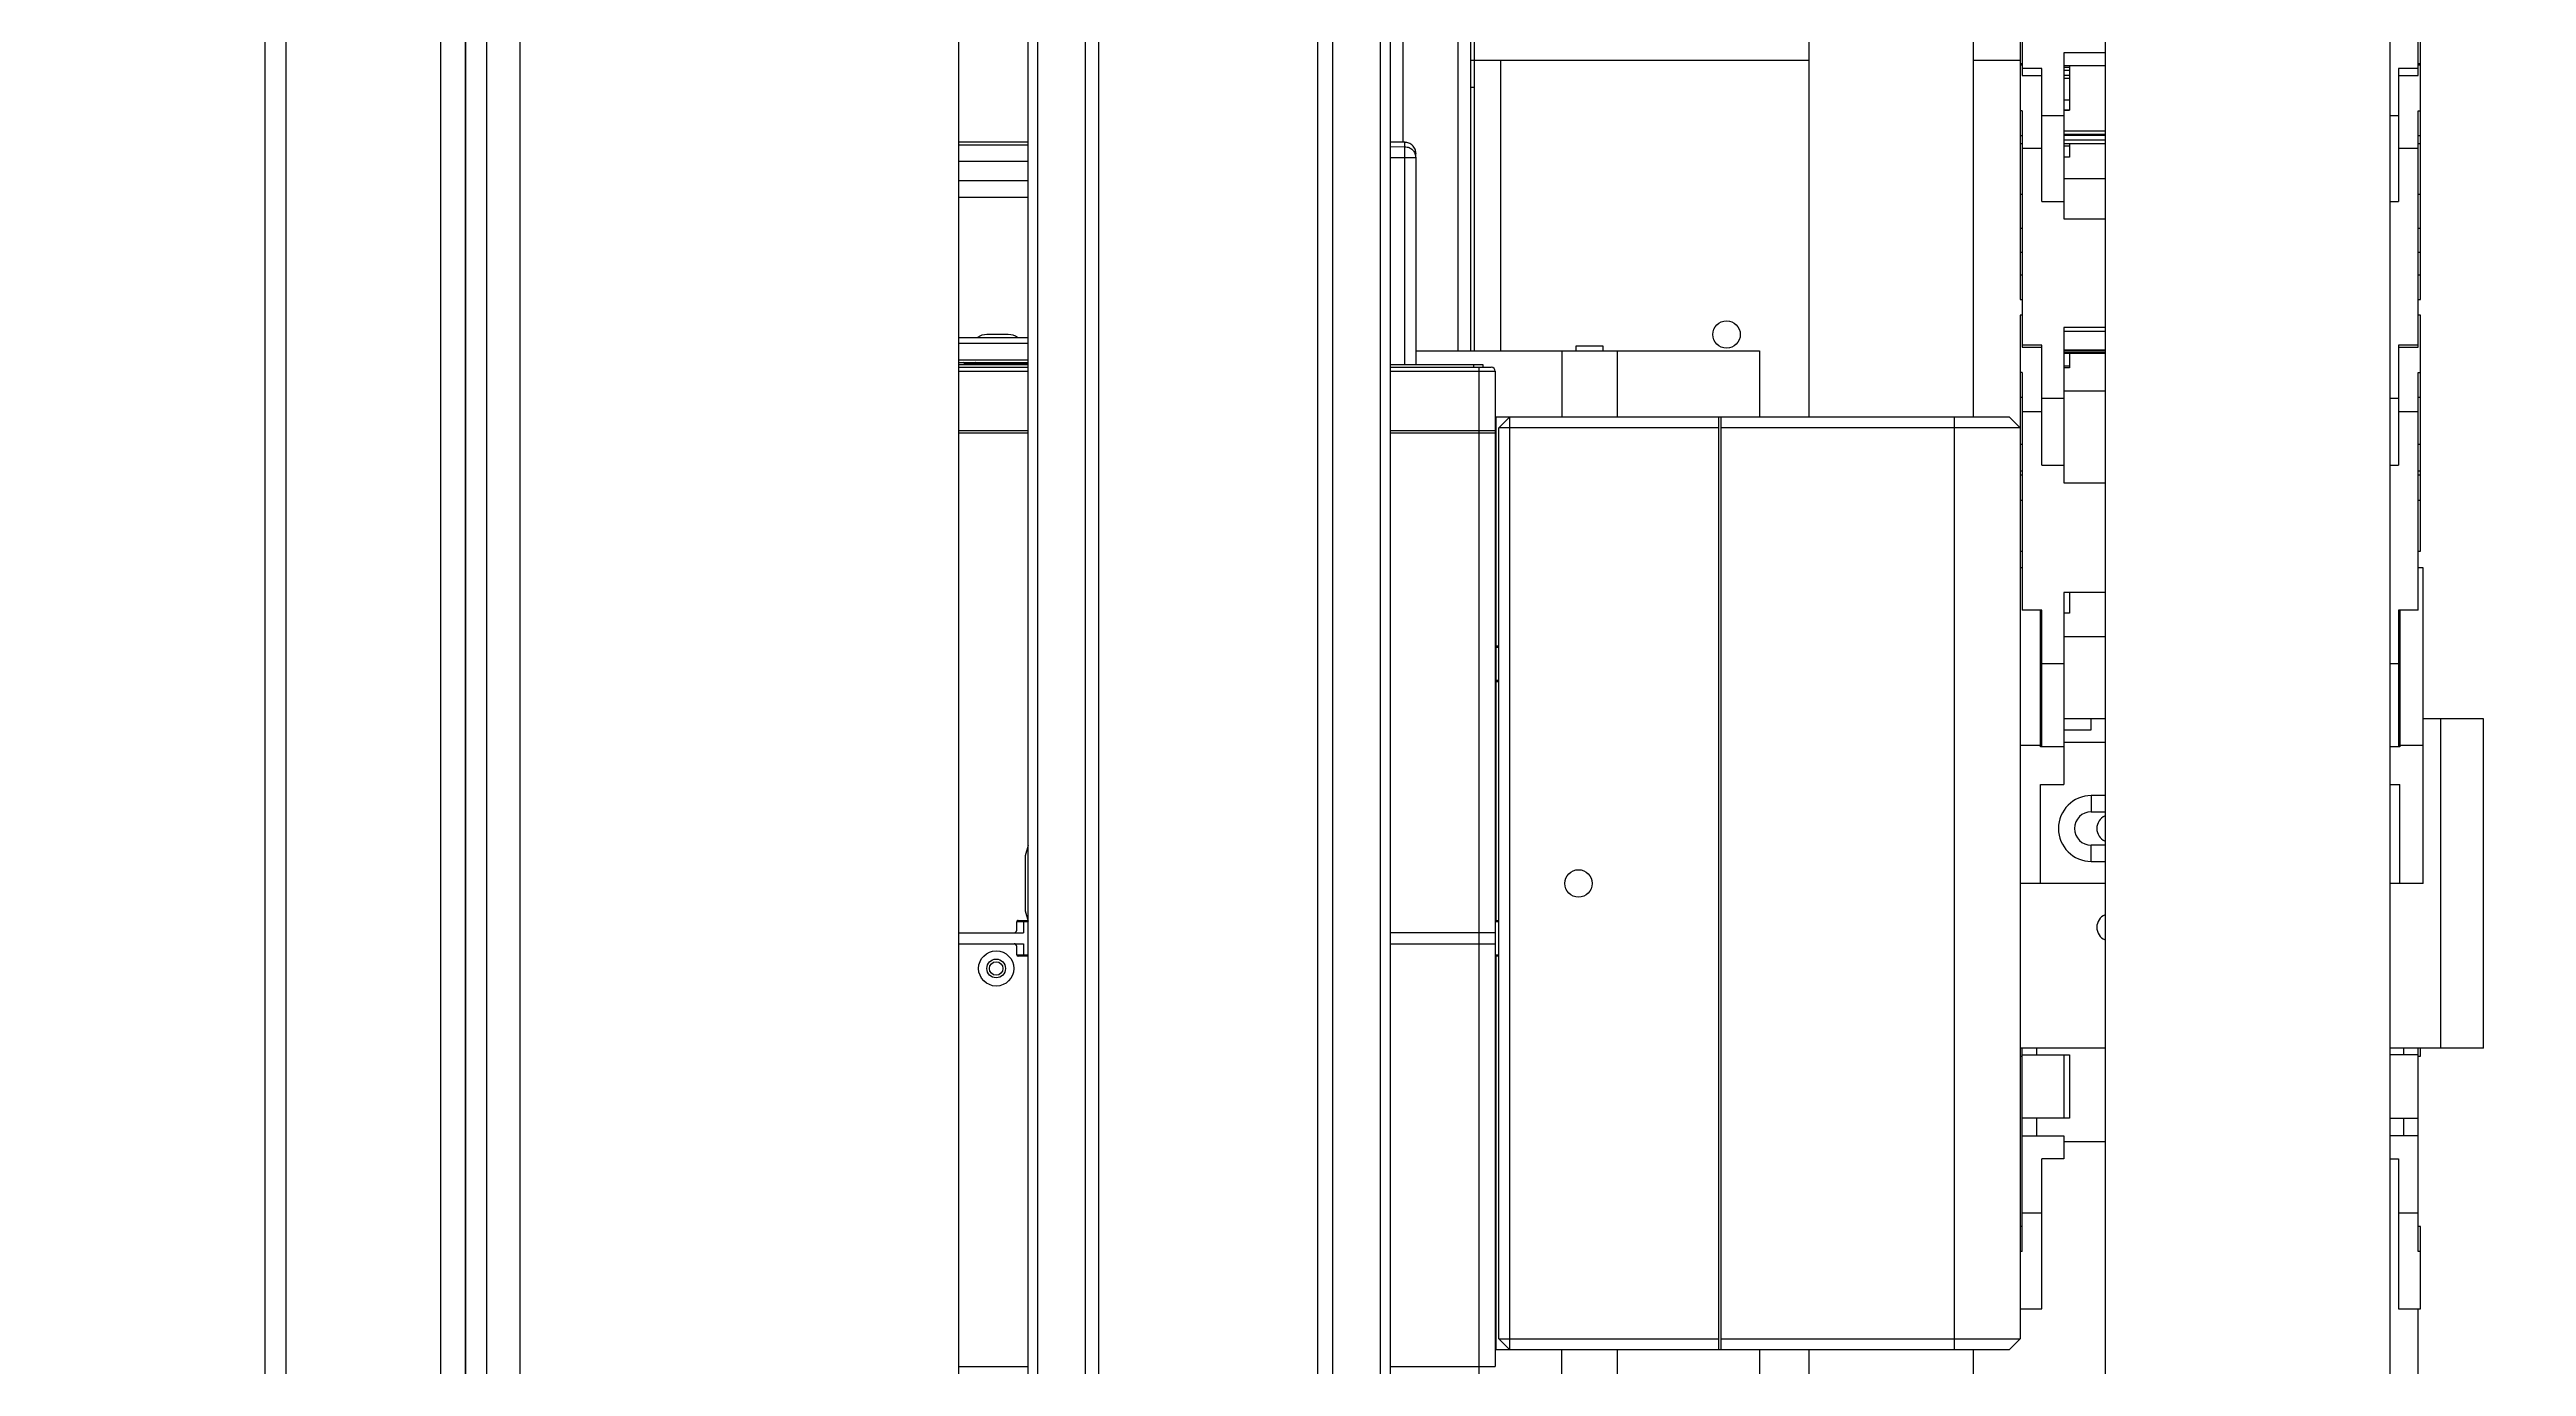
# Model space of a CAD drawing. Header units: inches. Extents: x -955375 to 106222, y -96450 to 64845.
# Drawn here: x 15547.2 to 15998.7, y 27236.8 to 27476.7 of the extents above; entities that cross this region are included whole.
import ezdxf

# ---------------------------------------------------------------- set-up
doc = ezdxf.new("R2010")
doc.units = ezdxf.units.IN
doc.header["$MEASUREMENT"] = 0
doc.linetypes.add('CONTINUA', pattern=[0])
doc.layers.add('ACHUTECH', color=24, linetype='Continuous', lineweight=18)
doc.layers.add('DIBUJO', color=2, linetype='Continuous')
doc.layers.add('P-EQUIPO NUEVO', color=134, linetype='Continuous')
doc.styles.get("Standard").update_dxf_attribs({"font": 'isocp2.shx'})
doc.dimstyles.new('SUPERPEQUEÑA', dxfattribs={"dimtxt": 0.1, "dimasz": 0.05, "dimexe": 0.1, "dimexo": 0.15, "dimgap": 0.05, "dimtad": 1, "dimzin": 0, "dimdsep": 46, "dimtxsty": 'Standard', "dimblk1": 'CRUZZ', "dimblk2": 'CRUZZ', "dimsah": 1, "dimcen": 0.03, "dimse1": 1, "dimse2": 1, "dimclrd": 109, "dimclre": 4, "dimclrt": 173, "dimadec": 0, "dimazin": 0, "dimtfac": 1, "dimtix": 1, "dimtmove": 1, "dimatfit": 3, "dimldrblk": 'CRUZZ', "dimfxl": 1, "dimtolj": 1, "dimtzin": 0, "dimlwd": -1, "dimarcsym": 0})

# ---------------------------------------------------------------- blocks, each defined once
blk = doc.blocks.new('CRUZ')
at = {"layer": 'DIBUJO', "color": 7, "lineweight": -3}
for p, q in [((-0.22, 0), (0.22, 0)), ((0, 0.22), (0, -0.22))]:
    blk.add_line(p, q, dxfattribs=at)
at = {"layer": 'DIBUJO', "color": 7, "lineweight": -3, "const_width": 0.05}
blk.add_lwpolyline([(-0.03, 0, 1), (0.03, 0, 1)], format="xyb", close=True, dxfattribs=at)
blk = doc.blocks.new('CRUZZ')
at = {"layer": 'DIBUJO', "color": 3, "xscale": 10, "yscale": 10, "zscale": 10}
blk.add_blockref('CRUZ', (0, 0), dxfattribs=at)
blk = doc.blocks.new('*D185')
at = {"layer": 'ACHUTECH', "color": 7, "ltscale": 500, "transparency": 16777216}
blk.add_line((5118.65, 54499.15), (5118.65, 25409.93), dxfattribs=at)
at = {"layer": 'Defpoints', "color": 0, "linetype": 'CONTINUA', "ltscale": 500, "transparency": 16777216}
for p in [(26169.23, 54499.2), (5118.65, 25409.88), (6592.24, 25409.88)]:
    blk.add_point(p, dxfattribs=at)
at = {"layer": 'ACHUTECH', "color": 7, "linetype": 'CONTINUA', "ltscale": 500, "transparency": 16777216, "xscale": 0.05, "yscale": 0.05, "zscale": 0.05}
for p, rotation in [((5118.65, 54499.2), 90), ((5118.65, 25409.88), 270)]:
    blk.add_blockref('CRUZZ', p, dxfattribs=dict(at, rotation=rotation))
at = {"layer": 'ACHUTECH', "color": 7, "linetype": 'CONTINUA', "lineweight": 13, "ltscale": 500, "transparency": 16777216, "insert": (5118.56, 39954.54), "char_height": 0.15, "attachment_point": 5, "rotation": 90}
blk.add_mtext('\\A1;29089.32', dxfattribs=at)
blk = doc.blocks.new('*D201')
at = {"layer": 'ACHUTECH', "color": 7, "ltscale": 500, "transparency": 16777216}
blk.add_line((4340.12, 59153.03), (4340.12, 15437.33), dxfattribs=at)
at = {"layer": 'Defpoints', "color": 0, "linetype": 'CONTINUA', "ltscale": 500, "transparency": 16777216}
for p in [(21639.15, 59153.08), (4340.12, 15437.28), (6285.39, 15437.28)]:
    blk.add_point(p, dxfattribs=at)
at = {"layer": 'ACHUTECH', "color": 7, "linetype": 'CONTINUA', "ltscale": 500, "transparency": 16777216, "xscale": 0.05, "yscale": 0.05, "zscale": 0.05}
for p, rotation in [((4340.12, 59153.08), 90), ((4340.12, 15437.28), 270)]:
    blk.add_blockref('CRUZZ', p, dxfattribs=dict(at, rotation=rotation))
at = {"layer": 'ACHUTECH', "color": 7, "linetype": 'CONTINUA', "lineweight": 13, "ltscale": 500, "transparency": 16777216, "insert": (4340.02, 37295.18), "char_height": 0.15, "attachment_point": 5, "rotation": 90}
blk.add_mtext('\\A1;43715.81', dxfattribs=at)
blk = doc.blocks.new('termoformadora 2')
for p, q in [((133688.67, -9695.69), (133688.67, -8798.49)), ((133377.17, -8814.59), (133377.17, -9212.09)), ((133407.17, -9212.09), (133407.17, -8814.59)), ((133562.17, -8814.59), (133562.17, -9679.59)), ((133642.17, -9679.09), (133642.17, -8815.09)), ((133684.77, -8857.09), (133684.77, -9637.09)), ((133656.67, -9632.09), (133656.67, -8862.09)), ((133648.17, -8872.09), (133648.17, -9622.09)), ((133483.52, -9599.09), (133483.52, -8895.09)), ((133549.52, -8895.09), (133549.52, -9599.09)), ((133485.33, -9579.09), (133485.33, -8915.09)), ((133496.67, -8916.69), (133496.67, -9577.49)), ((133536.67, -9577.49), (133536.67, -8916.69)), ((133547.71, -8915.09), (133547.71, -9579.09)), ((133493.99, -9575.09), (133493.99, -8919.09)), ((133539.05, -8919.09), (133539.05, -9575.09)), ((133301.17, -8939.09), (133301.17, -9555.09)), ((133353.17, -9555.09), (133353.17, -8939.09)), ((133652.07, -9527.09), (133652.07, -8967.09)), ((133652.17, -9527.09), (133652.17, -8967.09)), ((133296.17, -9219.59), (133296.17, -8988.09)), ((133416.17, -9212.09), (133416.17, -9200.09)), ((133442.12, -9212.09), (133442.12, -9200.09)), ((133452.22, -9200.09), (133452.22, -9212.09)), ((133467.33, -9391.14), (133467.33, -9206.09)), ((133368.67, -9214.09), (133370.67, -9212.09)), ((133370.67, -9212.09), (133464.33, -9212.09)), ((133380.67, -9382.09), (133380.67, -9212.09)), ((133416.17, -9212.09), (133464.33, -9212.09)), ((133423.17, -9212.09), (133423.17, -9382.09)), ((133423.67, -9382.09), (133423.67, -9212.09)), ((133461.67, -9212.09), (133463.67, -9214.09)), ((133461.67, -9212.09), (133461.67, -9382.09)), ((133464.17, -9212.09), (133464.17, -9284.09)), ((133464.33, -9390.39), (133464.33, -9209.09)), ((133483.52, -9209.09), (133464.33, -9209.09)), ((133562.17, -9209.09), (133549.52, -9209.09)), ((133368.67, -9400.59), (133368.67, -9214.09)), ((133423.17, -9214.09), (133368.67, -9214.09)), ((133463.67, -9214.09), (133423.67, -9214.09)), ((133463.67, -9214.09), (133463.67, -9380.09)), ((133299.67, -9219.59), (133295.67, -9219.59)), ((133295.67, -9219.59), (133295.67, -9234.59)), ((133299.67, -9246.89), (133299.67, -9219.59)), ((133368.67, -9219.59), (133364.67, -9219.59)), ((133364.67, -9219.59), (133364.67, -9246.89)), ((133295.67, -9230), (133296.07, -9230)), ((133296.07, -9230), (133296.07, -9267.09)), ((133368.27, -9230), (133368.67, -9230)), ((133368.27, -9230), (133368.27, -9267.09)), ((133295.67, -9234.59), (133296.07, -9234.59)), ((133368.27, -9234.59), (133368.67, -9234.59)), ((133299.67, -9237.09), (133296.07, -9237.09)), ((133368.27, -9237.09), (133364.67, -9237.09)), ((133301.17, -9246.89), (133299.67, -9246.89)), ((133360.67, -9251.09), (133360.67, -9246.89)), ((133360.67, -9246.89), (133364.67, -9246.89)), ((133296.07, -9251.09), (133301.17, -9251.09)), ((133298.67, -9251.09), (133298.67, -9254.34)), ((133360.67, -9250.09), (133353.17, -9250.09)), ((133368.27, -9251.09), (133360.67, -9251.09)), ((133365.67, -9254.34), (133365.67, -9251.09)), ((133301.17, -9254.34), (133296.07, -9254.34)), ((133359.67, -9254.34), (133368.27, -9254.34)), ((133359.67, -9265.84), (133359.67, -9254.34)), ((133360.67, -9265.84), (133360.67, -9254.34)), ((133296.07, -9265.59), (133295.67, -9265.59)), ((133295.67, -9265.59), (133295.67, -9267.09)), ((133296.07, -9265.84), (133301.17, -9265.84)), ((133298.67, -9265.84), (133298.67, -9267.09)), ((133368.27, -9265.84), (133359.67, -9265.84)), ((133365.67, -9267.09), (133365.67, -9265.84)), ((133368.67, -9265.59), (133368.27, -9265.59)), ((133284.17, -9267.09), (133284.17, -9327.09)), ((133284.17, -9267.09), (133301.17, -9267.09)), ((133291.97, -9267.09), (133291.97, -9327.09)), ((133353.17, -9267.09), (133368.67, -9267.09)), ((133463.67, -9283.84), (133464.17, -9283.84)), ((133464.33, -9284.09), (133463.67, -9284.09)), ((133549.52, -9283.84), (133551.33, -9283.84)), ((133551.58, -9284.09), (133549.52, -9284.09)), ((133550.33, -9286.09), (133550.33, -9284.09)), ((133551.58, -9284.09), (133551.58, -9285.59)), ((133483.52, -9286.09), (133464.33, -9286.09)), ((133464.33, -9288.09), (133483.52, -9288.09)), ((133562.17, -9286.09), (133550.33, -9286.09)), ((133562.17, -9288.09), (133550.33, -9288.09)), ((133550.33, -9290.09), (133550.33, -9288.09)), ((133551.58, -9288.59), (133551.58, -9290.09)), ((133551.83, -9286.02), (133551.83, -9286.09)), ((133551.83, -9288.16), (133551.83, -9288.09)), ((133463.67, -9290.09), (133464.15, -9290.09)), ((133464.17, -9290.34), (133463.67, -9290.34)), ((133464.17, -9290.09), (133464.17, -9382.09)), ((133549.52, -9290.09), (133551.58, -9290.09)), ((133550.02, -9292.09), (133549.52, -9290.19)), ((133551.33, -9290.34), (133549.56, -9290.34)), ((133550.02, -9302.09), (133550.02, -9292.09)), ((133295.17, -9297.09), (133295.17, -9354.59)), ((133295.17, -9297.09), (133301.17, -9297.09)), ((133299.42, -9297.09), (133299.42, -9315.09)), ((133353.17, -9297.09), (133368.67, -9297.09)), ((133364.92, -9297.09), (133364.92, -9315.09)), ((133464.17, -9295.09), (133464.33, -9295.09)), ((133355.67, -9301.09), (133353.17, -9301.09)), ((133355.67, -9301.09), (133355.67, -9304.04)), ((133549.52, -9303.99), (133550.02, -9302.09)), ((133353.17, -9304.04), (133355.67, -9304.04)), ((133355.67, -9310.14), (133353.17, -9310.14)), ((133355.67, -9313.09), (133355.67, -9310.14)), ((133301.17, -9315.09), (133299.42, -9315.09)), ((133353.17, -9313.09), (133355.67, -9313.09)), ((133360.67, -9350.09), (133360.67, -9315.09)), ((133364.92, -9315.09), (133360.67, -9315.09)), ((133295.17, -9322.22), (133299.42, -9322.22)), ((133299.42, -9346.89), (133299.42, -9321.94)), ((133299.42, -9321.94), (133301.17, -9321.94)), ((133299.67, -9325.09), (133299.42, -9325.09)), ((133299.67, -9346.89), (133299.67, -9321.94)), ((133360.67, -9322.84), (133353.17, -9322.84)), ((133360.67, -9325.09), (133355.67, -9325.09)), ((133355.67, -9325.09), (133355.67, -9327.09)), ((133360.67, -9321.94), (133364.92, -9321.94)), ((133364.67, -9321.94), (133364.67, -9346.89)), ((133364.92, -9325.09), (133364.67, -9325.09)), ((133364.92, -9321.94), (133364.92, -9346.89)), ((133364.92, -9322.22), (133368.67, -9322.22)), ((133284.17, -9327.09), (133295.17, -9327.09)), ((133299.42, -9327.09), (133299.67, -9327.09)), ((133299.67, -9329.09), (133299.42, -9329.09)), ((133353.17, -9327.09), (133360.67, -9327.09)), ((133364.67, -9327.09), (133364.92, -9327.09)), ((133364.92, -9329.09), (133364.67, -9329.09)), ((133299.67, -9331.09), (133299.42, -9331.09)), ((133364.92, -9331.09), (133364.67, -9331.09)), ((133463.67, -9333.84), (133464.17, -9333.84)), ((133464.17, -9334.09), (133463.67, -9334.09)), ((133299.67, -9337.09), (133301.17, -9337.09)), ((133360.67, -9337.09), (133364.67, -9337.09)), ((133299.67, -9343.09), (133299.42, -9343.09)), ((133360.67, -9342.09), (133353.17, -9342.09)), ((133364.92, -9343.09), (133364.67, -9343.09)), ((133463.67, -9340.09), (133464.17, -9340.09)), ((133464.17, -9340.34), (133463.67, -9340.34)), ((133296.07, -9346.89), (133299.67, -9346.89)), ((133296.07, -9346.89), (133296.07, -9390.18)), ((133299.42, -9346.34), (133299.67, -9346.34)), ((133359.67, -9346.34), (133360.67, -9346.34)), ((133359.67, -9350.09), (133359.67, -9346.34)), ((133364.67, -9346.34), (133364.92, -9346.34)), ((133364.67, -9346.89), (133368.27, -9346.89)), ((133368.27, -9390.18), (133368.27, -9346.89)), ((133353.17, -9350.09), (133360.67, -9350.09)), ((133295.17, -9354.59), (133296.07, -9354.59)), ((133368.27, -9354.59), (133368.67, -9354.59)), ((133296.07, -9357.59), (133295.67, -9357.59)), ((133295.67, -9357.59), (133295.67, -9400.59)), ((133368.67, -9357.59), (133368.27, -9357.59)), ((133464.33, -9359.59), (133464.17, -9359.59)), ((133464.17, -9362.59), (133464.33, -9362.59)), ((133464.17, -9365.59), (133464.33, -9365.59)), ((133295.67, -9366.87), (133296.07, -9366.87)), ((133360.67, -9370.09), (133353.17, -9370.09)), ((133360.67, -9398.34), (133360.67, -9370.09)), ((133368.27, -9366.87), (133368.67, -9366.87)), ((133295.67, -9371.44), (133296.07, -9371.44)), ((133295.67, -9372.2), (133296.07, -9372.2)), ((133301.17, -9373.29), (133299.67, -9373.29)), ((133299.67, -9385.46), (133299.67, -9373.29)), ((133364.67, -9373.29), (133360.67, -9373.29)), ((133364.67, -9373.29), (133364.67, -9385.46)), ((133368.27, -9371.44), (133368.67, -9371.44)), ((133368.27, -9372.2), (133368.67, -9372.2)), ((133296.07, -9377.09), (133295.67, -9377.09)), ((133368.67, -9377.09), (133368.27, -9377.09)), ((133464.33, -9379.14), (133483.52, -9379.14)), ((133549.52, -9379.14), (133562.17, -9379.14)), ((133299.67, -9383.09), (133296.07, -9383.09)), ((133299.67, -9395.17), (133299.67, -9383.09)), ((133364.67, -9383.09), (133364.67, -9395.17)), ((133368.27, -9383.09), (133364.67, -9383.09)), ((133368.67, -9380.09), (133423.17, -9380.09)), ((133370.67, -9382.09), (133368.67, -9380.09)), ((133464.33, -9382.09), (133370.67, -9382.09)), ((133377.17, -9382.09), (133377.17, -9679.59)), ((133407.17, -9679.59), (133407.17, -9382.09)), ((133416.17, -9394.09), (133416.17, -9382.09)), ((133423.67, -9380.09), (133463.67, -9380.09)), ((133442.12, -9394.09), (133442.12, -9382.09)), ((133452.22, -9394.09), (133452.22, -9382.09)), ((133463.67, -9380.09), (133461.67, -9382.09)), ((133464.33, -9380.09), (133464.17, -9380.09)), ((133483.52, -9379.59), (133464.33, -9379.59)), ((133562.17, -9379.59), (133549.52, -9379.59)), ((133295.67, -9385.59), (133296.07, -9385.59)), ((133299.67, -9385.46), (133301.17, -9385.46)), ((133360.67, -9386.8), (133353.17, -9386.8)), ((133360.67, -9385.46), (133364.67, -9385.46)), ((133368.27, -9385.59), (133368.67, -9385.59)), ((133296.07, -9390.18), (133295.67, -9390.18)), ((133359.67, -9391.03), (133360.67, -9391.03)), ((133359.67, -9393.6), (133359.67, -9391.03)), ((133360.67, -9391.39), (133359.67, -9391.39)), ((133368.27, -9390.18), (133368.67, -9390.18)), ((133483.52, -9390.39), (133464.33, -9390.39)), ((133466.58, -9391.64), (133466.58, -9391.14)), ((133483.52, -9391.14), (133466.58, -9391.14)), ((133483.52, -9391.64), (133466.58, -9391.64)), ((133468.33, -9391.64), (133468.33, -9391.14)), ((133478.83, -9429.31), (133478.83, -9391.64)), ((133480.83, -9391.64), (133480.83, -9429.31)), ((133562.17, -9390.39), (133549.52, -9390.39)), ((133562.17, -9391.14), (133549.52, -9391.14)), ((133562.17, -9391.64), (133549.52, -9391.64)), ((133561.08, -9391.79), (133549.52, -9391.79)), ((133562.17, -9391.99), (133549.52, -9391.99)), ((133562.17, -9392.49), (133549.52, -9392.49)), ((133551.08, -9391.64), (133551.08, -9391.79)), ((133559.08, -9391.79), (133559.08, -9391.64)), ((133561.08, -9391.64), (133561.08, -9391.79)), ((133299.67, -9394.8), (133296.07, -9394.8)), ((133296.07, -9394.8), (133296.07, -9437.86)), ((133296.07, -9395.17), (133299.67, -9395.17)), ((133353.17, -9393.6), (133360.67, -9393.6)), ((133360.67, -9393.8), (133353.17, -9393.8)), ((133353.17, -9394.07), (133360.67, -9394.07)), ((133360.67, -9394.27), (133353.17, -9394.27)), ((133368.27, -9394.8), (133364.67, -9394.8)), ((133364.67, -9395.17), (133368.27, -9395.17)), ((133368.27, -9437.86), (133368.27, -9394.8)), ((133478.83, -9394.09), (133416.17, -9394.09)), ((133444.67, -9394.09), (133444.67, -9394.99)), ((133444.67, -9394.99), (133449.67, -9394.99)), ((133449.67, -9394.99), (133449.67, -9394.09)), ((133463.37, -9447.09), (133463.37, -9394.09)), ((133468.17, -9679.59), (133468.17, -9394.09)), ((133468.82, -9394.09), (133468.82, -9679.59)), ((133471.17, -9679.59), (133471.17, -9394.09)), ((133562.17, -9395.49), (133549.52, -9395.49)), ((133295.67, -9400.59), (133296.07, -9400.59)), ((133353.17, -9397.66), (133360.67, -9397.66)), ((133353.17, -9398.34), (133360.67, -9398.34)), ((133368.27, -9400.59), (133368.67, -9400.59)), ((133296.07, -9403.47), (133295.67, -9403.47)), ((133295.67, -9403.47), (133295.67, -9531.83)), ((133368.67, -9403.47), (133368.27, -9403.47)), ((133368.67, -9531.83), (133368.67, -9403.47)), ((133295.67, -9407.87), (133296.07, -9407.87)), ((133368.27, -9407.87), (133368.67, -9407.87)), ((133295.67, -9412.05), (133296.07, -9412.05)), ((133368.27, -9412.05), (133368.67, -9412.05)), ((133295.67, -9416.43), (133296.07, -9416.43)), ((133360.67, -9418.16), (133353.17, -9418.16)), ((133360.67, -9448.39), (133360.67, -9418.16)), ((133368.27, -9416.43), (133368.67, -9416.43)), ((133296.07, -9422.66), (133295.67, -9422.66)), ((133301.17, -9421.33), (133299.67, -9421.33)), ((133299.67, -9436.94), (133299.67, -9421.33)), ((133364.67, -9421.33), (133360.67, -9421.33)), ((133364.67, -9421.33), (133364.67, -9436.94)), ((133368.67, -9422.66), (133368.27, -9422.66)), ((133360.67, -9425.52), (133353.17, -9425.52)), ((133296.07, -9431.88), (133295.67, -9431.88)), ((133295.67, -9433.31), (133296.07, -9433.31)), ((133299.67, -9431.04), (133296.07, -9431.04)), ((133299.67, -9445.57), (133299.67, -9431.04)), ((133353.17, -9431.84), (133360.67, -9431.84)), ((133360.67, -9432.55), (133353.17, -9432.55)), ((133360.67, -9433.43), (133353.17, -9433.43)), ((133353.17, -9433.5), (133360.67, -9433.5)), ((133359.67, -9429.39), (133360.67, -9429.39)), ((133359.67, -9431.84), (133359.67, -9429.39)), ((133360.67, -9431.46), (133359.67, -9431.46)), ((133364.67, -9431.04), (133364.67, -9445.57)), ((133368.27, -9431.04), (133364.67, -9431.04)), ((133368.67, -9431.88), (133368.27, -9431.88)), ((133368.27, -9433.31), (133368.67, -9433.31)), ((133480.76, -9432.11), (133483.52, -9432.12)), ((133483.52, -9431.32), (133480.81, -9431.3)), ((133483.52, -9429.33), (133480.83, -9429.31)), ((133481.17, -9583.46), (133481.17, -9432.11)), ((133549.52, -9432.14), (133562.17, -9432.14)), ((133296.07, -9437.86), (133295.67, -9437.86)), ((133299.67, -9436.94), (133301.17, -9436.94)), ((133360.67, -9434.2), (133353.17, -9434.2)), ((133359.67, -9437.95), (133360.67, -9437.95)), ((133359.67, -9446.03), (133359.67, -9437.95)), ((133360.67, -9437.99), (133359.67, -9437.99)), ((133360.67, -9436.94), (133364.67, -9436.94)), ((133368.27, -9437.86), (133368.67, -9437.86)), ((133360.67, -9439.85), (133359.67, -9439.85)), ((133468.17, -9442.09), (133468.82, -9442.09)), ((133295.67, -9446.16), (133296.07, -9446.16)), ((133295.67, -9446.4), (133296.07, -9446.4)), ((133299.67, -9444.27), (133296.07, -9444.27)), ((133296.07, -9444.27), (133296.07, -9483.01)), ((133296.07, -9445.57), (133299.67, -9445.57)), ((133353.17, -9446.03), (133360.67, -9446.03)), ((133359.67, -9443.71), (133360.67, -9443.71)), ((133360.67, -9444.33), (133359.67, -9444.33)), ((133359.67, -9445.17), (133360.67, -9445.17)), ((133359.67, -9445.72), (133360.67, -9445.72)), ((133368.27, -9444.27), (133364.67, -9444.27)), ((133364.67, -9445.57), (133368.27, -9445.57)), ((133368.27, -9483.01), (133368.27, -9444.27)), ((133368.27, -9446.16), (133368.67, -9446.16)), ((133368.27, -9446.4), (133368.67, -9446.4)), ((133377.17, -9447.09), (133368.67, -9447.09)), ((133468.82, -9447.09), (133407.17, -9447.09)), ((133353.17, -9448.39), (133360.67, -9448.39))]:
    blk.add_line(p, q)
for centre, radius in [((133555.33, -9281.59), 3.2), ((133555.33, -9281.59), 1.7), ((133555.33, -9281.59), 1.23), ((133449.17, -9297.09), 2.5), ((133422.17, -9397.09), 2.5)]:
    blk.add_circle(centre, radius)
for centre, radius, start, end in [((133551.33, -9284.09), 0.25, 0, 90), ((133352.17, -9289.09), 2.5, 293.5782, 66.4218), ((133552.08, -9285.59), 0.5, 180, 270), ((133552.08, -9288.59), 0.5, 90, 180), ((133551.33, -9290.09), 0.25, 270, 0), ((133355.67, -9307.09), 6, 270, 90), ((133352.17, -9307.09), 2.5, 293.5782, 66.4218), ((133355.67, -9307.09), 3.05, 270, 90), ((133465.08, -9390.39), 0.75, 180, 270), ((133561.28, -9391.79), 0.2, 180, 270), ((133553.13, -9394.21), 2.88, 233.5667, 270), ((133557.03, -9394.21), 2.88, 270, 306.1155)]:
    blk.add_arc(centre, radius, start, end)
for centre, start_param, end_param in [((133550.99, -9391.79), 3.141593, 4.712389), ((133559.16, -9391.79), 1.570796, 3.141593)]:
    blk.add_ellipse(centre, major_axis=(0, 0.2), ratio=0.414214, start_param=start_param, end_param=end_param)
for points, knots in [([(133467.33, -9391.14), (133467.04, -9391.14), (133466.61, -9391.14), (133466.08, -9391.14), (133465.72, -9391.14), (133465.43, -9391.14), (133465.15, -9391.14), (133465.11, -9391.14), (133465.08, -9391.14)], [0, 0, 0, 0, 0.2394, 0.369637, 0.500007, 0.630179, 0.760545, 1, 1, 1, 1]), ([(133549.52, -9396.49), (133550.09, -9396.49), (133551.86, -9396.49), (133555.08, -9396.49), (133558.83, -9396.49), (133561.09, -9396.49), (133562.17, -9396.49)], [0, 0, 0, 0, 0.141366, 0.437283, 0.733182, 1, 1, 1, 1]), ([(133553.13, -9397.09), (133553.16, -9397.09), (133553.22, -9397.09), (133553.66, -9397.09), (133554.11, -9397.09), (133554.33, -9397.09)], [0, 0, 0, 0, 0.333316, 0.666622, 1, 1, 1, 1]), ([(133554.33, -9397.09), (133554.57, -9397.09), (133554.94, -9397.09), (133555.45, -9397.09), (133555.83, -9397.09), (133556.18, -9397.09), (133556.58, -9397.09), (133556.91, -9397.09), (133557.04, -9397.09), (133557.02, -9397.09), (133557.02, -9397.09)], [0, 0, 0, 0, 0.192564, 0.301281, 0.397076, 0.503416, 0.611961, 0.800123, 0.984004, 1, 1, 1, 1]), ([(133562.17, -9422.14), (133559.55, -9422.14), (133555.34, -9422.14), (133551.12, -9422.14), (133549.52, -9422.14)], [0, 0, 0, 0, 0.620038, 1, 1, 1, 1]), ([(133562.17, -9425.14), (133560.1, -9425.14), (133555.89, -9425.14), (133551.67, -9425.14), (133549.52, -9425.14)], [0, 0, 0, 0, 0.489965, 1, 1, 1, 1]), ([(133562.17, -9428.67), (133559.58, -9428.67), (133555.84, -9428.67), (133551.63, -9428.67), (133549.99, -9428.67), (133549.52, -9428.67)], [0, 0, 0, 0, 0.613161, 0.887368, 1, 1, 1, 1]), ([(133480.81, -9431.3), (133480.55, -9431.27), (133480.03, -9431.2), (133479.37, -9430.74), (133478.92, -9430.09), (133478.86, -9429.57), (133478.83, -9429.31)], [0, 0, 0, 0, 0.25, 0.499984, 0.750004, 1, 1, 1, 1]), ([(133478.83, -9429.31), (133478.83, -9429.63), (133478.83, -9430.1), (133478.83, -9430.04), (133478.83, -9430.02)], [0, 0, 0, 0, 0.66843, 1, 1, 1, 1]), ([(133480.83, -9429.31), (133480.56, -9429.31), (133480.04, -9429.31), (133479.38, -9429.31), (133478.92, -9429.31), (133478.86, -9429.31), (133478.83, -9429.31)], [0, 0, 0, 0, 0.250048, 0.500009, 0.750016, 1, 1, 1, 1]), ([(133478.83, -9430.11), (133478.85, -9430.36), (133478.89, -9430.75), (133479.15, -9431.22), (133479.41, -9431.54), (133479.73, -9431.8), (133480.2, -9432.05), (133480.58, -9432.09), (133480.84, -9432.11)], [0, 0, 0, 0, 0.239729, 0.368739, 0.500449, 0.63209, 0.760973, 1, 1, 1, 1]), ([(133480.83, -9429.31), (133480.83, -9429.34), (133480.83, -9429.43), (133480.82, -9429.7), (133480.82, -9430.07), (133480.82, -9430.5), (133480.81, -9430.85), (133480.81, -9431.17), (133480.81, -9431.26), (133480.81, -9431.3)], [0, 0, 0, 0, 0.030027, 0.087277, 0.282867, 0.42161, 0.587424, 0.780248, 1, 1, 1, 1]), ([(133480.81, -9431.3), (133480.81, -9431.62), (133480.82, -9432.1), (133480.82, -9432.04), (133480.82, -9432.02)], [0, 0, 0, 0, 0.666336, 1, 1, 1, 1]), ([(133562.17, -9431.65), (133559.55, -9431.65), (133555.34, -9431.65), (133551.12, -9431.65), (133549.52, -9431.65)], [0, 0, 0, 0, 0.62047, 1, 1, 1, 1])]:
    blk.add_open_spline(points, degree=3, knots=knots)

msp = doc.modelspace()

# ---------------------------------------------------------------- block references
at = {"layer": 'P-EQUIPO NUEVO', "lineweight": 0, "rotation": 180}
msp.add_blockref('termoformadora 2', (149275.079, 18027.72), dxfattribs=at)

# ---------------------------------------------------------------- dimensions: what is measured, and where the dimension line sits
at = {"layer": 'ACHUTECH', "color": 7, "linetype": 'CONTINUA', "lineweight": 13, "ltscale": 500}
for base, p1, p2, picture, middle in [((4340.116, 15437.278), (21639.15, 59153.085), (6285.39, 15437.278), '*D201', (4340.021, 37295.181)), ((5118.653, 25409.883), (26169.229, 54499.203), (6592.24, 25409.883), '*D185', (5118.558, 39954.543))]:
    dim = msp.add_linear_dim(base=base, p1=p1, p2=p2, angle=90, dimstyle='SUPERPEQUEÑA', override={"dimtxt": 0.15, "dimgap": 0.02, "dimclrd": 7, "dimclrt": 7, "dimfxl": 0.2}, dxfattribs=at)
    dim.commit()
    dim.dimension.update_dxf_attribs({"geometry": picture, "text_midpoint": middle})

doc.saveas('drawing.dxf')
